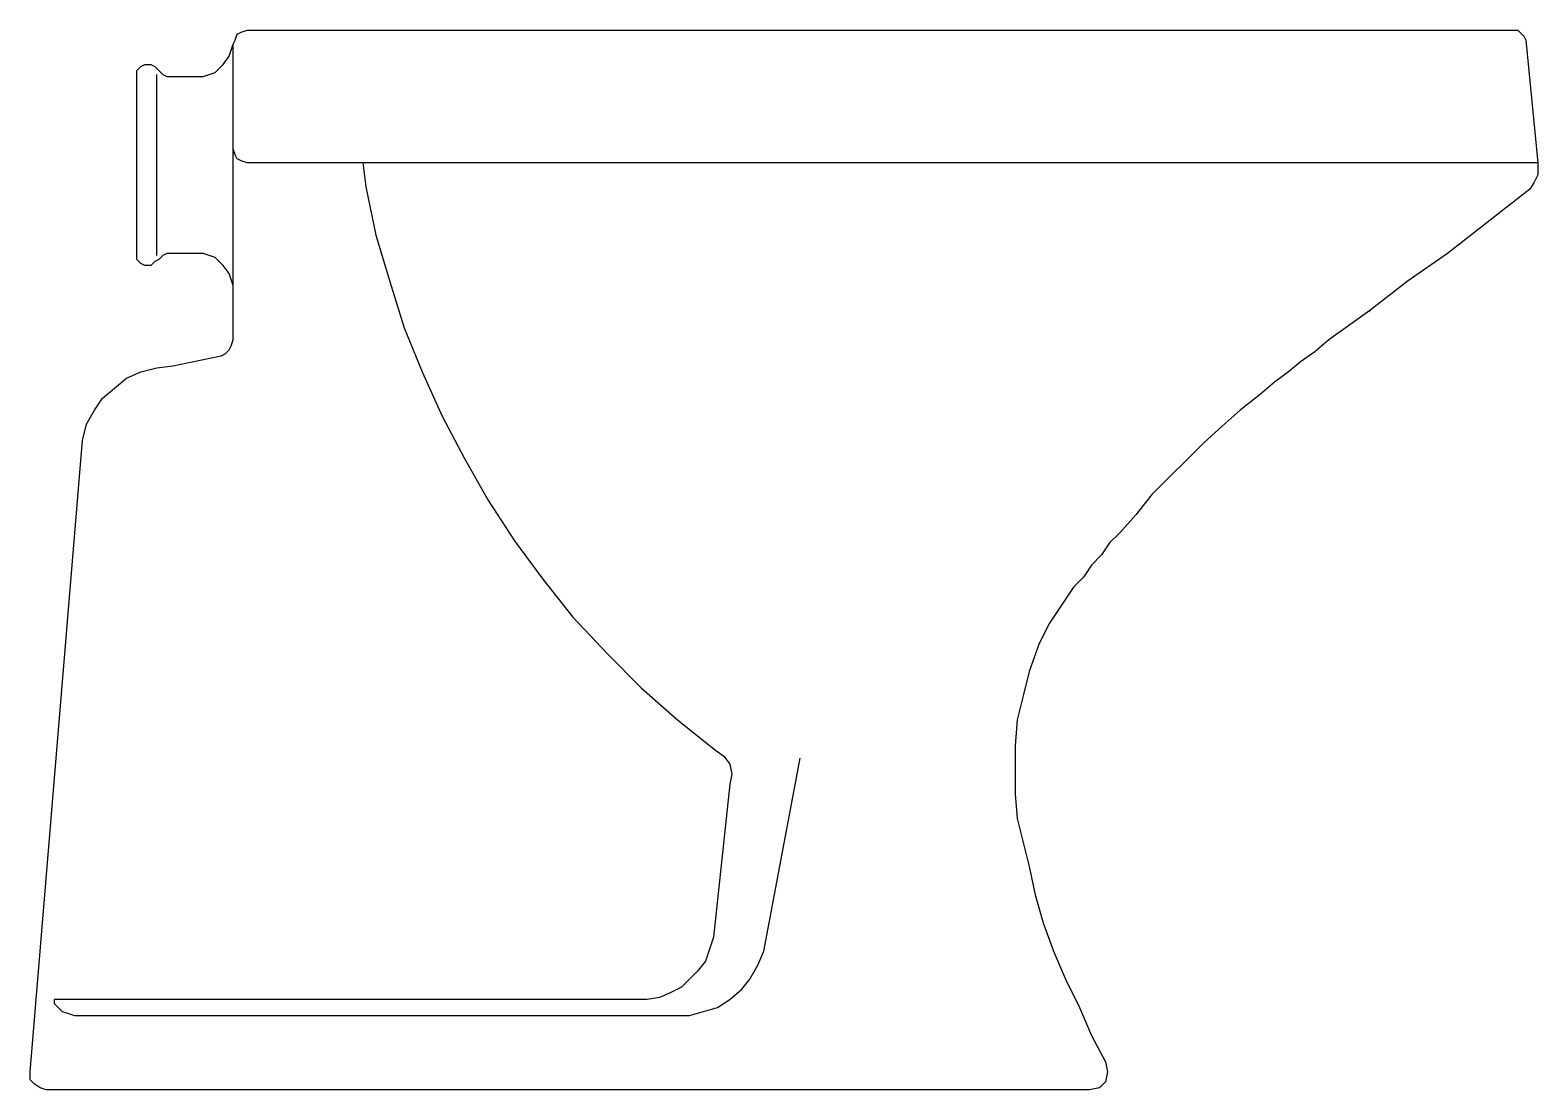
# Model space of a CAD drawing. Extents: x 43.027 to 43.574, y 21.39 to 21.775.
import ezdxf

# ---------------------------------------------------------------- set-up
doc = ezdxf.new("R2010")
doc.units = 0
doc.layers.get('0').update_dxf_attribs({"linetype": 'CONTINUOUS'})

msp = doc.modelspace()

# ---------------------------------------------------------------- linework, layer by layer
at = {"color": 0}
for p, q in [((43.10208, 21.7734), (43.10354, 21.77413)), ((43.10354, 21.77413), (43.10573, 21.77486)), ((43.10573, 21.77486), (43.56528, 21.77486)), ((43.56528, 21.77486), (43.56528, 21.77486)), ((43.56528, 21.77486), (43.56674, 21.77486)), ((43.56674, 21.77486), (43.5682, 21.7734)), ((43.09917, 21.76538), (43.10062, 21.76976)), ((43.10062, 21.76976), (43.10135, 21.77121)), ((43.10062, 21.75954), (43.10062, 21.76976)), ((43.10062, 21.76976), (43.10062, 21.76976)), ((43.10135, 21.77121), (43.10208, 21.7734)), ((43.5682, 21.7734), (43.56893, 21.77267)), ((43.56893, 21.77267), (43.56966, 21.77121)), ((43.56966, 21.77121), (43.57403, 21.72672)), ((43.09698, 21.76246), (43.09917, 21.76538)), ((43.06561, 21.76027), (43.06707, 21.76173)), ((43.06561, 21.75954), (43.06561, 21.76027)), ((43.06561, 21.76027), (43.06561, 21.76027)), ((43.06561, 21.75881), (43.06561, 21.75954)), ((43.06561, 21.75954), (43.06561, 21.75954)), ((43.06561, 21.75954), (43.06561, 21.75954)), ((43.06561, 21.72599), (43.06561, 21.75881)), ((43.06561, 21.75881), (43.06561, 21.75881)), ((43.06707, 21.76173), (43.06853, 21.76246)), ((43.06853, 21.76246), (43.07072, 21.76246)), ((43.07072, 21.76246), (43.07218, 21.76173)), ((43.07218, 21.76173), (43.07218, 21.76173)), ((43.07218, 21.76173), (43.07363, 21.76027)), ((43.07291, 21.72599), (43.07291, 21.75881)), ((43.07363, 21.76027), (43.07509, 21.75881)), ((43.07509, 21.75881), (43.07655, 21.75808)), ((43.07655, 21.75808), (43.07874, 21.75808)), ((43.07874, 21.75808), (43.08968, 21.75808)), ((43.08968, 21.75808), (43.09406, 21.75954)), ((43.08968, 21.75808), (43.08968, 21.75808)), ((43.09406, 21.75954), (43.09698, 21.76246)), ((43.10062, 21.68368), (43.10062, 21.75954)), ((43.10135, 21.72964), (43.10062, 21.73183)), ((43.06561, 21.69316), (43.06561, 21.72599)), ((43.07291, 21.69316), (43.07291, 21.72599)), ((43.10208, 21.72818), (43.10135, 21.72964)), ((43.10354, 21.72745), (43.10208, 21.72818)), ((43.10573, 21.72672), (43.10354, 21.72745)), ((43.10573, 21.72672), (43.10573, 21.72672)), ((43.22025, 21.72672), (43.10573, 21.72672)), ((43.14767, 21.72672), (43.14877, 21.71797)), ((43.57403, 21.72672), (43.18608, 21.72672)), ((43.22682, 21.72672), (43.22025, 21.72672)), ((43.57403, 21.72672), (43.57403, 21.72672)), ((43.57403, 21.72672), (43.57403, 21.72453)), ((43.57257, 21.71942), (43.57111, 21.71724)), ((43.57403, 21.72234), (43.57257, 21.71942)), ((43.57403, 21.72453), (43.57403, 21.72234)), ((43.14877, 21.71797), (43.15241, 21.70046)), ((43.57111, 21.71724), (43.54121, 21.69389)), ((43.15241, 21.70046), (43.15752, 21.68368)), ((43.06561, 21.69244), (43.06561, 21.69316)), ((43.06561, 21.69171), (43.06561, 21.69244)), ((43.06561, 21.69244), (43.06561, 21.69244)), ((43.06561, 21.69244), (43.06561, 21.69244)), ((43.07509, 21.69316), (43.07363, 21.69171)), ((43.07655, 21.69389), (43.07509, 21.69316)), ((43.07874, 21.69389), (43.07655, 21.69389)), ((43.08968, 21.69389), (43.07874, 21.69389)), ((43.07874, 21.69389), (43.07874, 21.69389)), ((43.09406, 21.69244), (43.08968, 21.69389)), ((43.09698, 21.68952), (43.09406, 21.69244)), ((43.54121, 21.69389), (43.52662, 21.68368)), ((43.06707, 21.69025), (43.06561, 21.69171)), ((43.06561, 21.69171), (43.06561, 21.69171)), ((43.06853, 21.68952), (43.06707, 21.69025)), ((43.07072, 21.68952), (43.06853, 21.68952)), ((43.07218, 21.69098), (43.07072, 21.68952)), ((43.07363, 21.69171), (43.07218, 21.69098)), ((43.07218, 21.69098), (43.07218, 21.69098)), ((43.09917, 21.6866), (43.09698, 21.68952)), ((43.10062, 21.68222), (43.09917, 21.6866)), ((43.10062, 21.68222), (43.10062, 21.68368)), ((43.10062, 21.68222), (43.10062, 21.68222)), ((43.10062, 21.66253), (43.10062, 21.68222)), ((43.15752, 21.68368), (43.16263, 21.6669)), ((43.52662, 21.68368), (43.51349, 21.67347)), ((43.51349, 21.67347), (43.50838, 21.66982)), ((43.51349, 21.67347), (43.51276, 21.67274)), ((43.51349, 21.67347), (43.51349, 21.67347)), ((43.16263, 21.6669), (43.16919, 21.65086)), ((43.50328, 21.66618), (43.49817, 21.66253)), ((43.50838, 21.66982), (43.50328, 21.66618)), ((43.09917, 21.65888), (43.09989, 21.66034)), ((43.09989, 21.66034), (43.10062, 21.66253)), ((43.49817, 21.66253), (43.49306, 21.65815)), ((43.07874, 21.65305), (43.09625, 21.65669)), ((43.09625, 21.65669), (43.09771, 21.65742)), ((43.09625, 21.65669), (43.09625, 21.65669)), ((43.09771, 21.65742), (43.09917, 21.65888)), ((43.48796, 21.6545), (43.48358, 21.65086)), ((43.49306, 21.65815), (43.48796, 21.6545)), ((43.05759, 21.64502), (43.06196, 21.64867)), ((43.06196, 21.64867), (43.06707, 21.65086)), ((43.06707, 21.65086), (43.07291, 21.65232)), ((43.07291, 21.65232), (43.07874, 21.65305)), ((43.16919, 21.65086), (43.17649, 21.63481)), ((43.48358, 21.65086), (43.47847, 21.64721)), ((43.05321, 21.64137), (43.05759, 21.64502)), ((43.47337, 21.64283), (43.46607, 21.637)), ((43.47847, 21.64721), (43.47337, 21.64283)), ((43.47337, 21.64283), (43.47337, 21.64283)), ((43.05029, 21.637), (43.05321, 21.64137)), ((43.04592, 21.62606), (43.04737, 21.63189)), ((43.04737, 21.63189), (43.05029, 21.637)), ((43.17649, 21.63481), (43.18451, 21.61949)), ((43.46607, 21.637), (43.45951, 21.63116)), ((43.45951, 21.63116), (43.45294, 21.62533)), ((43.02695, 21.39701), (43.04592, 21.62606)), ((43.04592, 21.62606), (43.04592, 21.62606)), ((43.45294, 21.62533), (43.44638, 21.61876)), ((43.18451, 21.61949), (43.19326, 21.60417)), ((43.44638, 21.61876), (43.44054, 21.61293)), ((43.44054, 21.61293), (43.43398, 21.60636)), ((43.43398, 21.60636), (43.42814, 21.59907)), ((43.19326, 21.60417), (43.20275, 21.58958)), ((43.42814, 21.59907), (43.42231, 21.5925)), ((43.20275, 21.58958), (43.21296, 21.57572)), ((43.41866, 21.58885), (43.41574, 21.58448)), ((43.42231, 21.5925), (43.41866, 21.58885)), ((43.42231, 21.5925), (43.42231, 21.5925)), ((43.41574, 21.58448), (43.4121, 21.58083)), ((43.4121, 21.58083), (43.40918, 21.57645)), ((43.21296, 21.57572), (43.2239, 21.56187)), ((43.40553, 21.57281), (43.40261, 21.56843)), ((43.40918, 21.57645), (43.40553, 21.57281)), ((43.40261, 21.56843), (43.3997, 21.56405)), ((43.2239, 21.56187), (43.2363, 21.54874)), ((43.3997, 21.56405), (43.39678, 21.55968)), ((43.39678, 21.55968), (43.39313, 21.55238)), ((43.39313, 21.55238), (43.38948, 21.54217)), ((43.2363, 21.54874), (43.2487, 21.53633)), ((43.38948, 21.54217), (43.38729, 21.53342)), ((43.38948, 21.54217), (43.38948, 21.54217)), ((43.2487, 21.53633), (43.26183, 21.52466)), ((43.38729, 21.53342), (43.38511, 21.52466)), ((43.26183, 21.52466), (43.27569, 21.51372)), ((43.38511, 21.52466), (43.38438, 21.51518)), ((43.27569, 21.51372), (43.27861, 21.51153)), ((43.27569, 21.51372), (43.27569, 21.51372)), ((43.27861, 21.51153), (43.2808, 21.50862)), ((43.38438, 21.51518), (43.38438, 21.50643)), ((43.2808, 21.50862), (43.28153, 21.50497)), ((43.2932, 21.44078), (43.30633, 21.5108)), ((43.38438, 21.50643), (43.38438, 21.49767)), ((43.2808, 21.50132), (43.27496, 21.44588)), ((43.28153, 21.50497), (43.2808, 21.50132)), ((43.38438, 21.49767), (43.38511, 21.48892)), ((43.38511, 21.48892), (43.38729, 21.48017)), ((43.38729, 21.48017), (43.38948, 21.47141)), ((43.38948, 21.47141), (43.39167, 21.4612)), ((43.39167, 21.4612), (43.39459, 21.45099)), ((43.27496, 21.44588), (43.2735, 21.44151)), ((43.27496, 21.44588), (43.27496, 21.44588)), ((43.39459, 21.45099), (43.39824, 21.44078)), ((43.2735, 21.44151), (43.27204, 21.43713)), ((43.29101, 21.43567), (43.2932, 21.44078)), ((43.39824, 21.44078), (43.40261, 21.43057)), ((43.27204, 21.43713), (43.26912, 21.43348)), ((43.28809, 21.43057), (43.29101, 21.43567)), ((43.26621, 21.43057), (43.26329, 21.42765)), ((43.26912, 21.43348), (43.26621, 21.43057)), ((43.28517, 21.42692), (43.28809, 21.43057)), ((43.40261, 21.43057), (43.40772, 21.42035)), ((43.25527, 21.424), (43.25089, 21.42327)), ((43.25891, 21.42546), (43.25527, 21.424)), ((43.26329, 21.42765), (43.25891, 21.42546)), ((43.2808, 21.42327), (43.28517, 21.42692)), ((43.0357, 21.42327), (43.0357, 21.42254)), ((43.03643, 21.42327), (43.0357, 21.42327)), ((43.0357, 21.42254), (43.0357, 21.42181)), ((43.0357, 21.42254), (43.0357, 21.42254)), ((43.0357, 21.42181), (43.03716, 21.42035)), ((43.0357, 21.42181), (43.0357, 21.42181)), ((43.03643, 21.42327), (43.03643, 21.42327)), ((43.25089, 21.42327), (43.03643, 21.42327)), ((43.03716, 21.42035), (43.03862, 21.41889)), ((43.03862, 21.41889), (43.04081, 21.41817)), ((43.26621, 21.41744), (43.27131, 21.41889)), ((43.27131, 21.41889), (43.27642, 21.42035)), ((43.27642, 21.42035), (43.2808, 21.42327)), ((43.40772, 21.42035), (43.4121, 21.41014)), ((43.04081, 21.41817), (43.043, 21.41744)), ((43.043, 21.41744), (43.26037, 21.41744)), ((43.26037, 21.41744), (43.26621, 21.41744)), ((43.26037, 21.41744), (43.26037, 21.41744)), ((43.4121, 21.41014), (43.4172, 21.40066)), ((43.02695, 21.39409), (43.02695, 21.39701)), ((43.4172, 21.40066), (43.4172, 21.40066)), ((43.4172, 21.40066), (43.41793, 21.39701)), ((43.41793, 21.39701), (43.4172, 21.39336)), ((43.02841, 21.39263), (43.02695, 21.39409)), ((43.0306, 21.39118), (43.02841, 21.39263)), ((43.03279, 21.39045), (43.0306, 21.39118)), ((43.41501, 21.39118), (43.41137, 21.39045)), ((43.4172, 21.39336), (43.41501, 21.39118)), ((43.41137, 21.39045), (43.03279, 21.39045)), ((43.03279, 21.39045), (43.03279, 21.39045))]:
    msp.add_line(p, q, dxfattribs=at)

doc.saveas('drawing.dxf')
